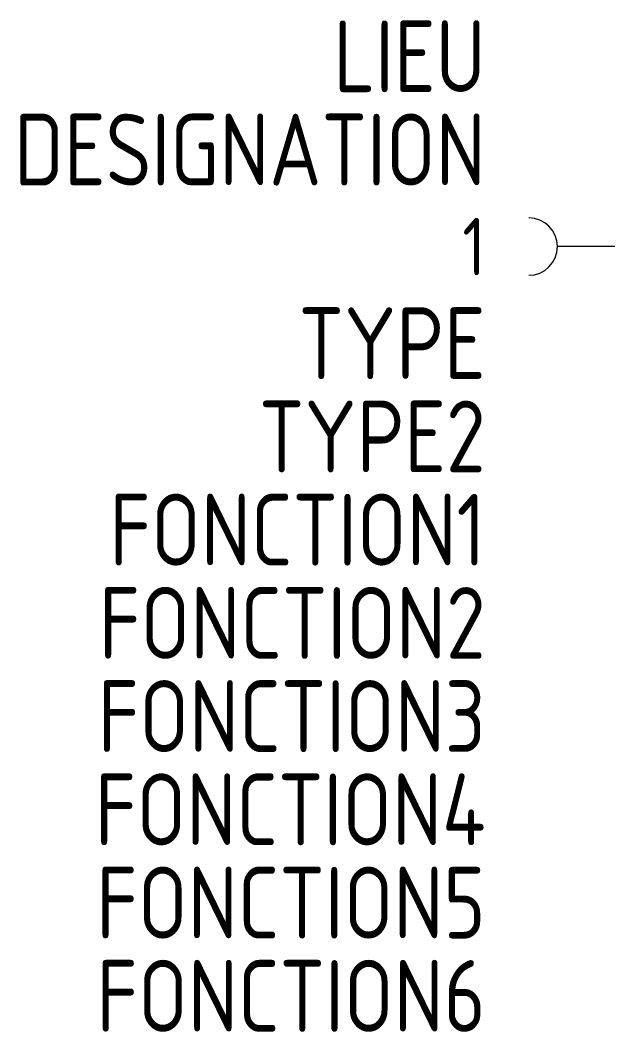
# Model space of a CAD drawing. Extents: x -1605.4 to -1584.6, y -907 to -871.7.
import ezdxf
from ezdxf.enums import TextEntityAlignment as Align

# ---------------------------------------------------------------- set-up
doc = ezdxf.new("R2010")
doc.units = 0
doc.header["$LTSCALE"] = 0.3
for name, color, linetype in [('SYMB_FIL', 3, 'CONTINUOUS'), ('SYMB_FIL_FIN', 1, 'CONTINUOUS'), ('SYMB_TXT_CONTACT', 2, 'CONTINUOUS'), ('SYMB_TXT_NOM', 3, 'CONTINUOUS')]:
    doc.layers.add(name, color=color, linetype=linetype)
doc.styles.add('NET2_5', font='isocp.shx', dxfattribs={"width": 0.9, "height": 2.5})
doc.styles.add('NET_2', font='isocp.shx', dxfattribs={"width": 0.9, "height": 2})

msp = doc.modelspace()

# ---------------------------------------------------------------- linework, layer by layer
at = {"layer": 'SYMB_FIL'}
msp.add_line((-1584.634, -879.593), (-1586.634, -879.593), dxfattribs=at)
at = {"layer": 'SYMB_FIL_FIN'}
msp.add_arc((-1587.634, -879.593), 1, 270, 90, dxfattribs=at)

# ---------------------------------------------------------------- texts
at = {"layer": 'SYMB_TXT_CONTACT', "style": 'NET_2', "width": 0.9, "flags": 8}
msp.add_attdef('1', text='', height=2, dxfattribs=at).set_placement((-1589.134, -879.593), align=Align.MIDDLE_RIGHT)
at = {"layer": 'SYMB_TXT_NOM', "style": 'NET2_5', "width": 0.9, "flags": 8}
for tag, text, p in [('LIEU', '', (-1589.134, -874.212)), ('DESIGNATION', 'X?', (-1589.134, -877.462)), ('TYPE', '', (-1589.134, -884.212)), ('TYPE2', '', (-1589.134, -887.462)), ('FONCTION1', '', (-1589.134, -890.712)), ('FONCTION2', '', (-1589.134, -893.962)), ('FONCTION3', '', (-1589.134, -897.212)), ('FONCTION4', '', (-1589.134, -900.462)), ('FONCTION5', '', (-1589.134, -903.712)), ('FONCTION6', '', (-1589.134, -906.962))]:
    msp.add_attdef(tag, text=text, height=2.5, dxfattribs=at).set_placement(p, align=Align.RIGHT)

doc.saveas('drawing.dxf')
